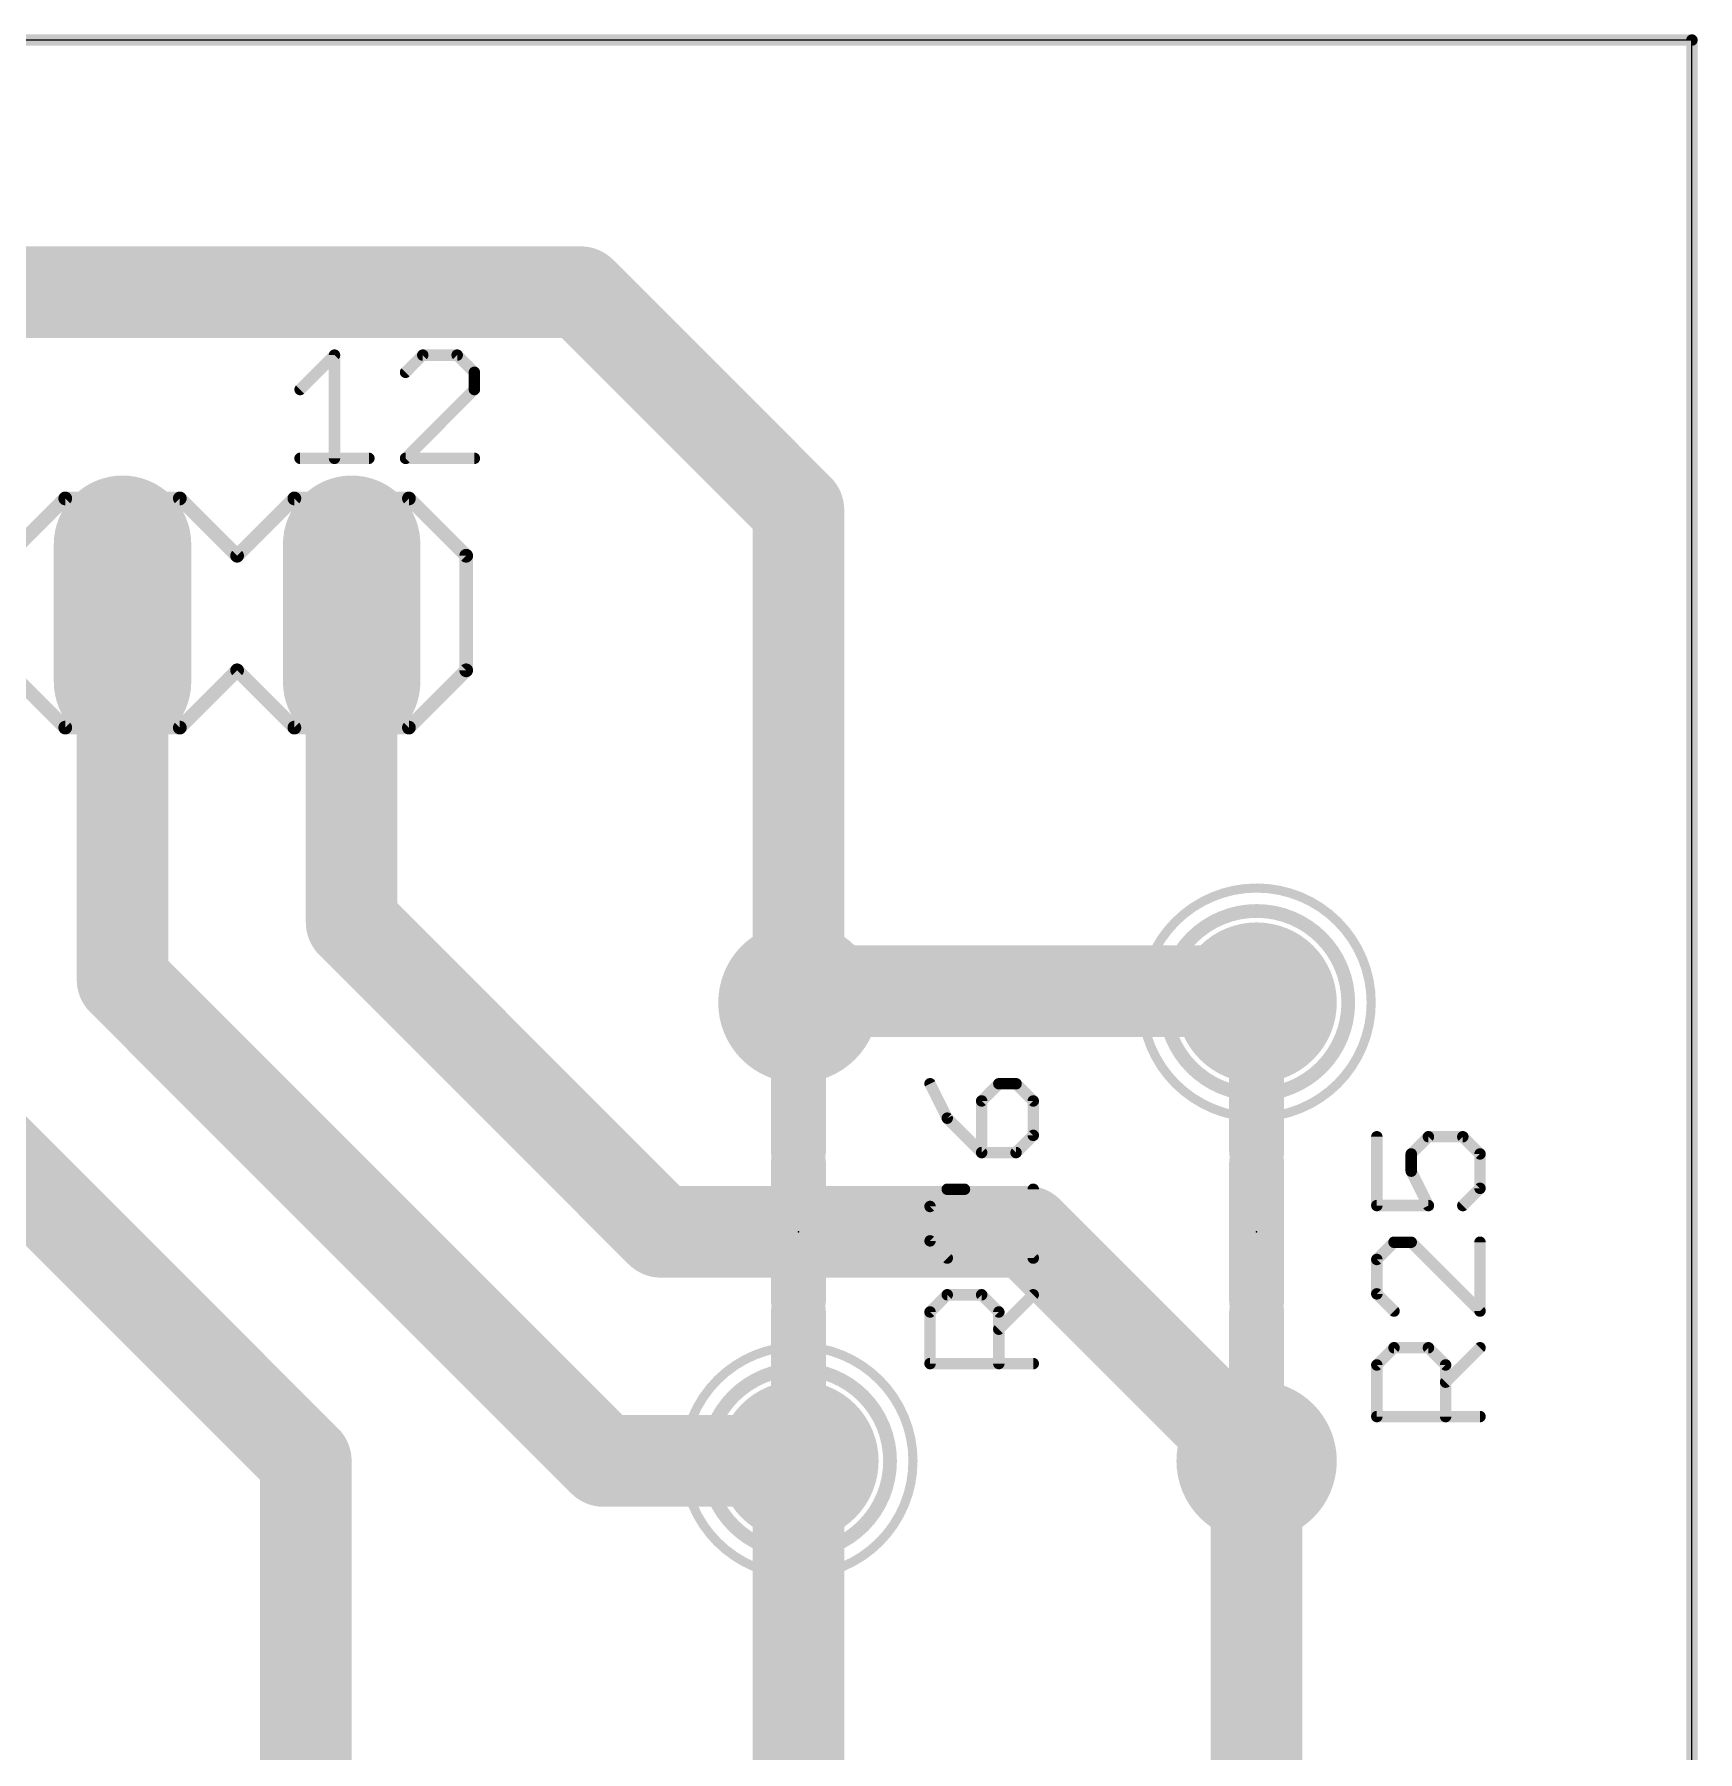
# Model space of a CAD drawing. Extents: x -4 to 220, y -9 to 53.
# Drawn here: x 194.98 to 213.42, y 25.48 to 44.51 of the extents above; entities that cross this region are included whole.
import ezdxf

# ---------------------------------------------------------------- set-up
doc = ezdxf.new("R2010")
doc.units = 0
for name, color, linetype in [('1', 14, 'CONTINUOUS'), ('16', 174, 'CONTINUOUS'), ('17', 94, 'CONTINUOUS'), ('20', 178, 'CONTINUOUS'), ('21', 251, 'CONTINUOUS'), ('23', 178, 'CONTINUOUS'), ('25', 251, 'CONTINUOUS'), ('51', 251, 'CONTINUOUS')]:
    doc.layers.add(name, color=color, linetype=linetype)

# ---------------------------------------------------------------- blocks, each defined once
blk = doc.blocks.new('RECT')
blk.add_solid([(-0.5, -0.5), (0.5, -0.5), (-0.5, 0.5), (0.5, 0.5)])
blk = doc.blocks.new('LONGP100')
at = {"const_width": 1}
blk.add_lwpolyline([(-0.5, 0), (0.5, 0)], dxfattribs=at)
at = {"const_width": 0.5}
for points in [[(-0.5, 0.25, 1), (-0.5, -0.25)], [(0.5, -0.25, 1), (0.5, 0.25)]]:
    blk.add_lwpolyline(points, format="xyb", dxfattribs=at)
blk = doc.blocks.new('ROUNDP')
at = {"const_width": 0.5}
blk.add_lwpolyline([(0, -0.25, 1), (0, 0.25, 1), (0, -0.25)], format="xyb", dxfattribs=at)

msp = doc.modelspace()

# ---------------------------------------------------------------- linework, layer by layer
at = {"layer": '1', "const_width": 0.127}
for points in [[(0, 44.45), (213.36, 44.45)], [(213.36, 44.45), (213.36, 0)]]:
    msp.add_lwpolyline(points, dxfattribs=at)
at = {"layer": '1', "const_width": 0.0635}
for points in [[(213.3918, 44.45, 1), (213.3283, 44.45)], [(213.36, 44.4183, 1), (213.36, 44.4818)]]:
    msp.add_lwpolyline(points, format="xyb", dxfattribs=at)
at = {"layer": '16', "const_width": 1.016}
for points in [[(188.341, 41.656), (201.041, 41.656)], [(201.041, 41.656), (203.454, 39.243)], [(203.454, 39.243), (203.454, 33.782)], [(195.961, 38.1), (195.961, 38.227)], [(198.501, 38.1), (198.501, 38.227)], [(195.961, 34.036), (195.961, 38.1)], [(198.501, 34.671), (198.501, 38.1)], [(201.93, 31.242), (198.501, 34.671)], [(201.295, 28.702), (195.961, 34.036)], [(208.407, 33.909), (208.407, 34.036)], [(208.407, 34.036), (208.534, 34.036)], [(208.534, 34.036), (208.534, 33.782)], [(203.454, 33.782), (203.581, 33.909)], [(203.581, 33.909), (208.407, 33.909)], [(208.407, 33.909), (208.534, 33.909)], [(197.993, 28.702), (193.421, 33.274)], [(205.994, 31.242), (201.93, 31.242)], [(208.534, 28.702), (205.994, 31.242)], [(208.534, 28.702), (208.534, 28.956)], [(197.993, 23.622), (197.993, 28.702)], [(203.454, 28.702), (201.295, 28.702)], [(203.454, 23.749), (203.454, 28.702)], [(208.534, 23.622), (208.534, 28.702)]]:
    msp.add_lwpolyline(points, dxfattribs=at)
at = {"layer": '16', "const_width": 0.508}
for points in [[(201.2206, 41.8356, 1), (200.8614, 41.4764)], [(201.041, 41.402, 1), (201.041, 41.91)], [(203.708, 39.243, 1), (203.2, 39.243)], [(203.2744, 39.0634, 1), (203.6336, 39.4226)], [(196.215, 38.227, 1), (195.707, 38.227)], [(198.755, 38.227, 1), (198.247, 38.227)], [(196.215, 38.1, 1), (195.707, 38.1)], [(198.755, 38.1, 1), (198.247, 38.1)], [(195.707, 38.1, 1), (196.215, 38.1)], [(198.247, 38.1, 1), (198.755, 38.1)], [(198.6806, 34.8506, 1), (198.3214, 34.4914)], [(198.247, 34.671, 1), (198.755, 34.671)], [(196.1406, 34.2156, 1), (195.7814, 33.8564)], [(208.661, 34.036, 1), (208.153, 34.036)], [(208.407, 34.29, 1), (208.407, 33.782)], [(208.788, 34.036, 1), (208.28, 34.036)], [(208.534, 33.782, 1), (208.534, 34.29)], [(195.707, 34.036, 1), (196.215, 34.036)], [(203.581, 34.163, 1), (203.581, 33.655)], [(203.7606, 33.7294, 1), (203.4014, 34.0886)], [(208.407, 34.163, 1), (208.407, 33.655)], [(208.407, 33.655, 1), (208.407, 34.163)], [(208.534, 33.655, 1), (208.534, 34.163)], [(203.2744, 33.9616, 1), (203.6336, 33.6024)], [(208.153, 33.909, 1), (208.661, 33.909)], [(203.2, 33.782, 1), (203.708, 33.782)], [(208.28, 33.782, 1), (208.788, 33.782)], [(201.93, 31.496, 1), (201.93, 30.988)], [(201.7504, 31.0624, 1), (202.1096, 31.4216)], [(206.1736, 31.4216, 1), (205.8144, 31.0624)], [(205.994, 30.988, 1), (205.994, 31.496)], [(208.788, 28.956, 1), (208.28, 28.956)], [(198.247, 28.702, 1), (197.739, 28.702)], [(197.8134, 28.5224, 1), (198.1726, 28.8816)], [(201.295, 28.956, 1), (201.295, 28.448)], [(201.1154, 28.5224, 1), (201.4746, 28.8816)], [(203.708, 28.702, 1), (203.2, 28.702)], [(203.454, 28.448, 1), (203.454, 28.956)], [(208.788, 28.702, 1), (208.28, 28.702)], [(208.3544, 28.5224, 1), (208.7136, 28.8816)], [(208.28, 28.702, 1), (208.788, 28.702)]]:
    msp.add_lwpolyline(points, format="xyb", dxfattribs=at)
at = {"layer": '20'}
for p, q in [((213.36, 44.45), (0, 44.45)), ((213.36, 0), (213.36, 44.45))]:
    msp.add_line(p, q, dxfattribs=at)
at = {"layer": '21'}
for points, const_width in [([(197.9295, 40.5772), (198.3108, 40.9585)], 0.127), ([(198.3108, 40.9585), (198.3108, 39.8145)], 0.127), ([(199.2896, 40.9585), (199.0989, 40.7678)], 0.127), ([(199.6709, 40.9585), (199.2896, 40.9585)], 0.127), ([(199.8615, 40.7678), (199.6709, 40.9585)], 0.127), ([(199.8615, 40.5772), (199.8615, 40.7678)], 0.127), ([(199.0989, 39.8145), (199.8615, 40.5772)], 0.127), ([(197.9295, 39.8145), (198.6921, 39.8145)], 0.127), ([(199.8615, 39.8145), (199.0989, 39.8145)], 0.127), ([(194.691, 38.735), (195.326, 39.37)], 0.1524), ([(195.326, 39.37), (196.596, 39.37)], 0.1524), ([(196.596, 39.37), (197.231, 38.735)], 0.1524), ([(197.231, 38.735), (197.866, 39.37)], 0.1524), ([(197.866, 39.37), (199.136, 39.37)], 0.1524), ([(199.136, 39.37), (199.771, 38.735)], 0.1524), ([(199.771, 38.735), (199.771, 37.465)], 0.1524), ([(195.326, 36.83), (194.691, 37.465)], 0.1524), ([(197.231, 37.465), (196.596, 36.83)], 0.1524), ([(197.866, 36.83), (197.231, 37.465)], 0.1524), ([(199.771, 37.465), (199.136, 36.83)], 0.1524), ([(196.596, 36.83), (195.326, 36.83)], 0.1524), ([(199.136, 36.83), (197.866, 36.83)], 0.1524), ([(203.454, 30.48), (203.454, 32.004)], 0.6096), ([(208.534, 32.004), (208.534, 30.48)], 0.6096)]:
    msp.add_lwpolyline(points, dxfattribs=dict(at, const_width=const_width))
for points, const_width in [([(198.3426, 40.9585, 1), (198.2791, 40.9585)], 0.0635), ([(198.3333, 40.936, 1), (198.2884, 40.9809)], 0.0635), ([(199.2896, 40.9902, 1), (199.2896, 40.9267)], 0.0635), ([(199.312, 40.936, 1), (199.2671, 40.9809)], 0.0635), ([(199.6933, 40.9809, 1), (199.6484, 40.936)], 0.0635), ([(199.6709, 40.9267, 1), (199.6709, 40.9902)], 0.0635), ([(199.0764, 40.7903, 1), (199.1213, 40.7454)], 0.0635), ([(199.8933, 40.7678, 1), (199.8298, 40.7678)], 0.0635), ([(199.8391, 40.7454, 1), (199.884, 40.7903)], 0.0635), ([(197.907, 40.5996, 1), (197.952, 40.5547)], 0.0635), ([(199.8298, 40.5772, 1), (199.8933, 40.5772)], 0.0635), ([(199.884, 40.5547, 1), (199.8391, 40.5996)], 0.0635), ([(197.9295, 39.8463, 1), (197.9295, 39.7828)], 0.0635), ([(198.2791, 39.8145, 1), (198.3426, 39.8145)], 0.0635), ([(198.6921, 39.7828, 1), (198.6921, 39.8463)], 0.0635), ([(199.0764, 39.837, 1), (199.1213, 39.792)], 0.0635), ([(199.0989, 39.8463, 1), (199.0989, 39.7828)], 0.0635), ([(199.8615, 39.7828, 1), (199.8615, 39.8463)], 0.0635), ([(195.326, 39.4081, 1), (195.326, 39.3319)], 0.0762), ([(195.3529, 39.3431, 1), (195.2991, 39.3969)], 0.0762), ([(196.6229, 39.3969, 1), (196.5691, 39.3431)], 0.0762), ([(196.596, 39.3319, 1), (196.596, 39.4081)], 0.0762), ([(197.866, 39.4081, 1), (197.866, 39.3319)], 0.0762), ([(197.8929, 39.3431, 1), (197.8391, 39.3969)], 0.0762), ([(199.1629, 39.3969, 1), (199.1091, 39.3431)], 0.0762), ([(199.136, 39.3319, 1), (199.136, 39.4081)], 0.0762), ([(197.2041, 38.7619, 1), (197.2579, 38.7081)], 0.0762), ([(197.2041, 38.7081, 1), (197.2579, 38.7619)], 0.0762), ([(199.8091, 38.735, 1), (199.7329, 38.735)], 0.0762), ([(199.7441, 38.7081, 1), (199.7979, 38.7619)], 0.0762), ([(197.2579, 37.4919, 1), (197.2041, 37.4381)], 0.0762), ([(197.2579, 37.4381, 1), (197.2041, 37.4919)], 0.0762), ([(199.7329, 37.465, 1), (199.8091, 37.465)], 0.0762), ([(199.7979, 37.4381, 1), (199.7441, 37.4919)], 0.0762), ([(195.326, 36.8681, 1), (195.326, 36.7919)], 0.0762), ([(195.2991, 36.8031, 1), (195.3529, 36.8569)], 0.0762), ([(196.5691, 36.8569, 1), (196.6229, 36.8031)], 0.0762), ([(196.596, 36.7919, 1), (196.596, 36.8681)], 0.0762), ([(197.866, 36.8681, 1), (197.866, 36.7919)], 0.0762), ([(197.8391, 36.8031, 1), (197.8929, 36.8569)], 0.0762), ([(199.1091, 36.8569, 1), (199.1629, 36.8031)], 0.0762), ([(199.136, 36.7919, 1), (199.136, 36.8681)], 0.0762), ([(208.534, 32.512, 1), (208.534, 35.052, 1), (208.534, 32.512)], 0.1016), ([(203.6064, 32.004, 1), (203.3016, 32.004)], 0.3048), ([(208.6864, 32.004, 1), (208.3816, 32.004)], 0.3048), ([(203.3016, 30.48, 1), (203.6064, 30.48)], 0.3048), ([(208.3816, 30.48, 1), (208.6864, 30.48)], 0.3048), ([(203.454, 27.432, 1), (203.454, 29.972, 1), (203.454, 27.432)], 0.1016)]:
    msp.add_lwpolyline(points, format="xyb", dxfattribs=dict(at, const_width=const_width))
at = {"layer": '23'}
for p in [(203.454, 31.242), (208.534, 31.242)]:
    msp.add_point(p, dxfattribs=at)
at = {"layer": '25', "const_width": 0.127}
for points in [[(204.9135, 32.8829), (205.1042, 32.5016)], [(205.6762, 32.8829), (205.4855, 32.6923)], [(205.8668, 32.8829), (205.6762, 32.8829)], [(206.0575, 32.6923), (205.8668, 32.8829)], [(205.4855, 32.6923), (205.4855, 32.1203)], [(206.0575, 32.311), (206.0575, 32.6923)], [(205.1042, 32.5016), (205.4855, 32.1203)], [(205.8668, 32.1203), (206.0575, 32.311)], [(209.8665, 32.2957), (209.8665, 31.5331)], [(210.2478, 32.1051), (210.4385, 32.2957)], [(210.4385, 32.2957), (210.8198, 32.2957)], [(210.8198, 32.2957), (211.0105, 32.1051)], [(205.4855, 32.1203), (205.8668, 32.1203)], [(210.2478, 31.9144), (210.2478, 32.1051)], [(211.0105, 32.1051), (211.0105, 31.7238)], [(210.4385, 31.5331), (210.2478, 31.9144)], [(211.0105, 31.7238), (210.8198, 31.5331)], [(205.1042, 31.7135), (204.9135, 31.5229)], [(205.2948, 31.7135), (205.1042, 31.7135)], [(206.0575, 30.9509), (205.2948, 31.7135)], [(206.0575, 31.7135), (206.0575, 30.9509)], [(209.8665, 31.5331), (210.4385, 31.5331)], [(204.9135, 31.5229), (204.9135, 31.1416)], [(204.9135, 31.1416), (205.1042, 30.9509)], [(210.0572, 31.1264), (209.8665, 30.9357)], [(210.2478, 31.1264), (210.0572, 31.1264)], [(211.0105, 30.3637), (210.2478, 31.1264)], [(211.0105, 31.1264), (211.0105, 30.3637)], [(209.8665, 30.9357), (209.8665, 30.5544)], [(204.9135, 30.3535), (205.1042, 30.5442)], [(205.1042, 30.5442), (205.4855, 30.5442)], [(205.4855, 30.5442), (205.6762, 30.3535)], [(205.6762, 30.1628), (206.0575, 30.5442)], [(209.8665, 30.5544), (210.0572, 30.3637)], [(204.9135, 29.7815), (204.9135, 30.3535)], [(205.6762, 30.3535), (205.6762, 29.7815)], [(209.8665, 29.7663), (210.0572, 29.957)], [(210.0572, 29.957), (210.4385, 29.957)], [(210.4385, 29.957), (210.6292, 29.7663)], [(210.6292, 29.5756), (211.0105, 29.957)], [(206.0575, 29.7815), (204.9135, 29.7815)], [(209.8665, 29.1943), (209.8665, 29.7663)], [(210.6292, 29.7663), (210.6292, 29.1943)], [(211.0105, 29.1943), (209.8665, 29.1943)]]:
    msp.add_lwpolyline(points, dxfattribs=at)
at = {"layer": '25', "const_width": 0.0635}
for points in [[(204.9419, 32.8971, 1), (204.8851, 32.8687)], [(205.6762, 32.9147, 1), (205.6762, 32.8512)], [(205.6986, 32.8605, 1), (205.6537, 32.9054)], [(205.8893, 32.9054, 1), (205.8444, 32.8605)], [(205.8668, 32.8512, 1), (205.8668, 32.9147)], [(205.5173, 32.6923, 1), (205.4538, 32.6923)], [(205.4631, 32.7147, 1), (205.508, 32.6698)], [(206.0892, 32.6923, 1), (206.0258, 32.6923)], [(206.035, 32.6698, 1), (206.08, 32.7147)], [(205.1266, 32.5241, 1), (205.0817, 32.4792)], [(205.0758, 32.4874, 1), (205.1326, 32.5158)], [(206.08, 32.2885, 1), (206.035, 32.3334)], [(209.8983, 32.2957, 1), (209.8348, 32.2957)], [(210.4385, 32.3275, 1), (210.4385, 32.264)], [(210.461, 32.2733, 1), (210.4161, 32.3182)], [(210.8423, 32.3182, 1), (210.7974, 32.2733)], [(210.8198, 32.264, 1), (210.8198, 32.3275)], [(205.4855, 32.152, 1), (205.4855, 32.0885)], [(205.4631, 32.0978, 1), (205.508, 32.1427)], [(205.8444, 32.1427, 1), (205.8893, 32.0978)], [(205.8668, 32.0885, 1), (205.8668, 32.152)], [(206.0258, 32.311, 1), (206.0892, 32.311)], [(210.2796, 32.1051, 1), (210.2161, 32.1051)], [(211.0422, 32.1051, 1), (210.9788, 32.1051)], [(205.4538, 32.1203, 1), (205.5173, 32.1203)], [(210.2254, 32.1275, 1), (210.2703, 32.0826)], [(210.2762, 31.9286, 1), (210.2195, 31.9002)], [(210.988, 32.0826, 1), (211.033, 32.1275)], [(210.2161, 31.9144, 1), (210.2796, 31.9144)], [(211.033, 31.7013, 1), (210.988, 31.7462)], [(205.1042, 31.7453, 1), (205.1042, 31.6818)], [(205.1266, 31.6911, 1), (205.0817, 31.736)], [(205.3173, 31.736, 1), (205.2724, 31.6911)], [(205.2948, 31.6818, 1), (205.2948, 31.7453)], [(206.0892, 31.7135, 1), (206.0258, 31.7135)], [(209.8665, 31.5648, 1), (209.8665, 31.5013)], [(210.4385, 31.5013, 1), (210.4385, 31.5648)], [(210.9788, 31.7238, 1), (211.0422, 31.7238)], [(204.9453, 31.5229, 1), (204.8818, 31.5229)], [(204.8911, 31.5453, 1), (204.936, 31.5004)], [(209.8348, 31.5331, 1), (209.8983, 31.5331)], [(210.4101, 31.5189, 1), (210.4669, 31.5473)], [(210.7974, 31.5555, 1), (210.8423, 31.5106)], [(204.936, 31.164, 1), (204.8911, 31.1191)], [(204.8818, 31.1416, 1), (204.9453, 31.1416)], [(210.0572, 31.1581, 1), (210.0572, 31.0946)], [(210.0796, 31.1039, 1), (210.0347, 31.1488)], [(210.2703, 31.1488, 1), (210.2254, 31.1039)], [(210.2478, 31.0946, 1), (210.2478, 31.1581)], [(211.0422, 31.1264, 1), (210.9788, 31.1264)], [(205.0817, 30.9284, 1), (205.1266, 30.9733)], [(206.0258, 30.9509, 1), (206.0892, 30.9509)], [(206.035, 30.9284, 1), (206.08, 30.9733)], [(209.8983, 30.9357, 1), (209.8348, 30.9357)], [(209.8441, 30.9581, 1), (209.889, 30.9132)], [(205.1042, 30.5759, 1), (205.1042, 30.5124)], [(205.1266, 30.5217, 1), (205.0817, 30.5666)], [(205.508, 30.5666, 1), (205.4631, 30.5217)], [(205.4855, 30.5124, 1), (205.4855, 30.5759)], [(206.08, 30.5217, 1), (206.035, 30.5666)], [(209.889, 30.5768, 1), (209.8441, 30.5319)], [(209.8348, 30.5544, 1), (209.8983, 30.5544)], [(204.9453, 30.3535, 1), (204.8818, 30.3535)], [(204.8911, 30.3759, 1), (204.936, 30.331)], [(205.7079, 30.3535, 1), (205.6444, 30.3535)], [(205.6537, 30.331, 1), (205.6986, 30.3759)], [(210.0347, 30.3412, 1), (210.0796, 30.3862)], [(210.9788, 30.3637, 1), (211.0422, 30.3637)], [(210.988, 30.3412, 1), (211.033, 30.3862)], [(205.6537, 30.1853, 1), (205.6986, 30.1404)], [(210.0572, 29.9887, 1), (210.0572, 29.9252)], [(210.0796, 29.9345, 1), (210.0347, 29.9794)], [(210.461, 29.9794, 1), (210.4161, 29.9345)], [(210.4385, 29.9252, 1), (210.4385, 29.9887)], [(211.033, 29.9345, 1), (210.988, 29.9794)], [(204.9135, 29.8133, 1), (204.9135, 29.7498)], [(204.8818, 29.7815, 1), (204.9453, 29.7815)], [(205.6444, 29.7815, 1), (205.7079, 29.7815)], [(206.0575, 29.7498, 1), (206.0575, 29.8133)], [(209.8983, 29.7663, 1), (209.8348, 29.7663)], [(209.8441, 29.7887, 1), (209.889, 29.7438)], [(210.6609, 29.7663, 1), (210.5974, 29.7663)], [(210.6067, 29.7438, 1), (210.6516, 29.7887)], [(210.6067, 29.5981, 1), (210.6516, 29.5532)], [(209.8665, 29.2261, 1), (209.8665, 29.1626)], [(209.8348, 29.1943, 1), (209.8983, 29.1943)], [(210.5974, 29.1943, 1), (210.6609, 29.1943)], [(211.0105, 29.1626, 1), (211.0105, 29.2261)]]:
    msp.add_lwpolyline(points, format="xyb", dxfattribs=at)
at = {"layer": '51'}
for points, const_width in [([(208.534, 32.766, 1), (208.534, 34.798, 1), (208.534, 32.766)], 0.1524), ([(203.6064, 33.782, 1), (203.3016, 33.782)], 0.3048), ([(208.6864, 33.782, 1), (208.3816, 33.782)], 0.3048), ([(203.3016, 32.131, 1), (203.6064, 32.131)], 0.3048), ([(208.3816, 32.131, 1), (208.6864, 32.131)], 0.3048), ([(203.6064, 30.353, 1), (203.3016, 30.353)], 0.3048), ([(208.6864, 30.353, 1), (208.3816, 30.353)], 0.3048), ([(203.454, 27.686, 1), (203.454, 29.718, 1), (203.454, 27.686)], 0.1524), ([(203.3016, 28.702, 1), (203.6064, 28.702)], 0.3048), ([(208.3816, 28.702, 1), (208.6864, 28.702)], 0.3048)]:
    msp.add_lwpolyline(points, format="xyb", dxfattribs=dict(at, const_width=const_width))
at = {"layer": '51', "const_width": 0.6096}
for points in [[(203.454, 32.131), (203.454, 33.782)], [(208.534, 33.782), (208.534, 32.131)], [(203.454, 28.702), (203.454, 30.353)], [(208.534, 30.353), (208.534, 28.702)]]:
    msp.add_lwpolyline(points, dxfattribs=at)

# ---------------------------------------------------------------- block references
at = {"layer": '17'}
for name, p, xscale, yscale, rotation in [('LONGP100', (195.961, 38.1), 1.524, 1.524, 90), ('LONGP100', (195.961, 38.1), 1.524, 1.524, 90), ('LONGP100', (198.501, 38.1), 1.524, 1.524, 90), ('LONGP100', (198.501, 38.1), 1.524, 1.524, 90), ('ROUNDP', (195.961, 38.1), 1.524, 1.524, 90), ('ROUNDP', (195.961, 38.1), 1.524, 1.524, 90), ('ROUNDP', (195.961, 38.1), 1.524, 1.524, 90), ('ROUNDP', (195.961, 38.1), 1.524, 1.524, 90), ('ROUNDP', (195.961, 38.1), 1.524, 1.524, 90), ('ROUNDP', (195.961, 38.1), 1.524, 1.524, 90), ('ROUNDP', (195.961, 38.1), 1.524, 1.524, 90), ('ROUNDP', (195.961, 38.1), 1.524, 1.524, 90), ('ROUNDP', (195.961, 38.1), 1.524, 1.524, 90), ('ROUNDP', (195.961, 38.1), 1.524, 1.524, 90), ('ROUNDP', (195.961, 38.1), 1.524, 1.524, 90), ('ROUNDP', (195.961, 38.1), 1.524, 1.524, 90), ('ROUNDP', (195.961, 38.1), 1.524, 1.524, 90), ('ROUNDP', (195.961, 38.1), 1.524, 1.524, 90), ('ROUNDP', (198.501, 38.1), 1.524, 1.524, 90), ('ROUNDP', (198.501, 38.1), 1.524, 1.524, 90), ('ROUNDP', (198.501, 38.1), 1.524, 1.524, 90), ('ROUNDP', (198.501, 38.1), 1.524, 1.524, 90), ('ROUNDP', (198.501, 38.1), 1.524, 1.524, 90), ('ROUNDP', (198.501, 38.1), 1.524, 1.524, 90), ('ROUNDP', (198.501, 38.1), 1.524, 1.524, 90), ('ROUNDP', (198.501, 38.1), 1.524, 1.524, 90), ('ROUNDP', (198.501, 38.1), 1.524, 1.524, 90), ('ROUNDP', (198.501, 38.1), 1.524, 1.524, 90), ('ROUNDP', (198.501, 38.1), 1.524, 1.524, 90), ('ROUNDP', (198.501, 38.1), 1.524, 1.524, 90), ('ROUNDP', (198.501, 38.1), 1.524, 1.524, 90), ('ROUNDP', (198.501, 38.1), 1.524, 1.524, 90), ('ROUNDP', (203.454, 33.782), 1.778, 1.778, 90), ('ROUNDP', (203.454, 33.782), 1.778, 1.778, 90), ('ROUNDP', (208.534, 33.782), 1.778, 1.778, 270), ('ROUNDP', (208.534, 33.782), 1.778, 1.778, 270), ('ROUNDP', (203.454, 33.782), 1.508, 1.508, 90), ('ROUNDP', (203.454, 33.782), 1.508, 1.508, 90), ('ROUNDP', (203.454, 33.782), 1.508, 1.508, 90), ('ROUNDP', (203.454, 33.782), 1.508, 1.508, 90), ('ROUNDP', (203.454, 33.782), 1.508, 1.508, 90), ('ROUNDP', (203.454, 33.782), 1.508, 1.508, 90), ('ROUNDP', (203.454, 33.782), 1.508, 1.508, 90), ('ROUNDP', (203.454, 33.782), 1.508, 1.508, 90), ('ROUNDP', (203.454, 33.782), 1.508, 1.508, 90), ('ROUNDP', (203.454, 33.782), 1.508, 1.508, 90), ('ROUNDP', (203.454, 33.782), 1.508, 1.508, 90), ('ROUNDP', (203.454, 33.782), 1.508, 1.508, 90), ('ROUNDP', (203.454, 33.782), 1.508, 1.508, 90), ('ROUNDP', (203.454, 33.782), 1.508, 1.508, 90), ('ROUNDP', (208.534, 33.782), 1.508, 1.508, 270), ('ROUNDP', (208.534, 33.782), 1.508, 1.508, 270), ('ROUNDP', (208.534, 33.782), 1.508, 1.508, 270), ('ROUNDP', (208.534, 33.782), 1.508, 1.508, 270), ('ROUNDP', (208.534, 33.782), 1.508, 1.508, 270), ('ROUNDP', (208.534, 33.782), 1.508, 1.508, 270), ('ROUNDP', (208.534, 33.782), 1.508, 1.508, 270), ('ROUNDP', (208.534, 33.782), 1.508, 1.508, 270), ('ROUNDP', (208.534, 33.782), 1.508, 1.508, 270), ('ROUNDP', (208.534, 33.782), 1.508, 1.508, 270), ('ROUNDP', (208.534, 33.782), 1.508, 1.508, 270), ('ROUNDP', (208.534, 33.782), 1.508, 1.508, 270), ('ROUNDP', (208.534, 33.782), 1.508, 1.508, 270), ('ROUNDP', (208.534, 33.782), 1.508, 1.508, 270), ('ROUNDP', (203.454, 28.702), 1.778, 1.778, 90), ('ROUNDP', (203.454, 28.702), 1.778, 1.778, 90), ('ROUNDP', (208.534, 28.702), 1.778, 1.778, 270), ('ROUNDP', (208.534, 28.702), 1.778, 1.778, 270), ('ROUNDP', (203.454, 28.702), 1.508, 1.508, 90), ('ROUNDP', (203.454, 28.702), 1.508, 1.508, 90), ('ROUNDP', (203.454, 28.702), 1.508, 1.508, 90), ('ROUNDP', (203.454, 28.702), 1.508, 1.508, 90), ('ROUNDP', (203.454, 28.702), 1.508, 1.508, 90), ('ROUNDP', (203.454, 28.702), 1.508, 1.508, 90), ('ROUNDP', (203.454, 28.702), 1.508, 1.508, 90), ('ROUNDP', (203.454, 28.702), 1.508, 1.508, 90), ('ROUNDP', (203.454, 28.702), 1.508, 1.508, 90), ('ROUNDP', (203.454, 28.702), 1.508, 1.508, 90), ('ROUNDP', (203.454, 28.702), 1.508, 1.508, 90), ('ROUNDP', (203.454, 28.702), 1.508, 1.508, 90), ('ROUNDP', (203.454, 28.702), 1.508, 1.508, 90), ('ROUNDP', (203.454, 28.702), 1.508, 1.508, 90), ('ROUNDP', (208.534, 28.702), 1.508, 1.508, 270), ('ROUNDP', (208.534, 28.702), 1.508, 1.508, 270), ('ROUNDP', (208.534, 28.702), 1.508, 1.508, 270), ('ROUNDP', (208.534, 28.702), 1.508, 1.508, 270), ('ROUNDP', (208.534, 28.702), 1.508, 1.508, 270), ('ROUNDP', (208.534, 28.702), 1.508, 1.508, 270), ('ROUNDP', (208.534, 28.702), 1.508, 1.508, 270), ('ROUNDP', (208.534, 28.702), 1.508, 1.508, 270), ('ROUNDP', (208.534, 28.702), 1.508, 1.508, 270), ('ROUNDP', (208.534, 28.702), 1.508, 1.508, 270), ('ROUNDP', (208.534, 28.702), 1.508, 1.508, 270), ('ROUNDP', (208.534, 28.702), 1.508, 1.508, 270), ('ROUNDP', (208.534, 28.702), 1.508, 1.508, 270), ('ROUNDP', (208.534, 28.702), 1.508, 1.508, 270)]:
    msp.add_blockref(name, p, dxfattribs=dict(at, xscale=xscale, yscale=yscale, rotation=rotation))
at = {"layer": '51', "xscale": 0.508, "yscale": 0.508}
for p in [(195.961, 38.1), (198.501, 38.1)]:
    msp.add_blockref('RECT', p, dxfattribs=at)

doc.saveas('drawing.dxf')
